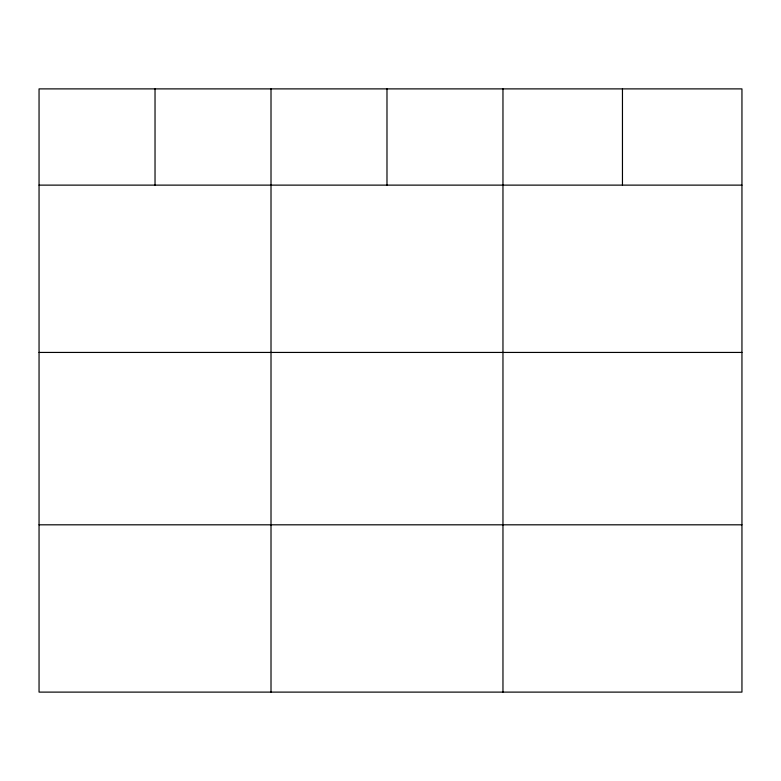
<?xml version="1.0" encoding="UTF-8"?>
<svg xmlns="http://www.w3.org/2000/svg" width="781" height="781" viewBox="0 0 781 781"><rect width="100%" height="100%" fill="white"/><g stroke="black" fill="none" stroke-linecap="round" stroke-linejoin="round"><path stroke-width="1.17" d="M741.95 185.126L741.95 692.112L39.05 692.112L39.05 88.888L741.95 88.888L741.95 185.126L39.05 185.126M39.05 352.436L741.95 352.436M39.05 524.812L741.95 524.812M622.457 88.888L622.457 185.126M502.964 88.888L502.964 692.112M386.985 88.888L386.985 185.126M271.007 88.888L271.007 692.112M155.029 88.888L155.029 185.126"/></g></svg>
